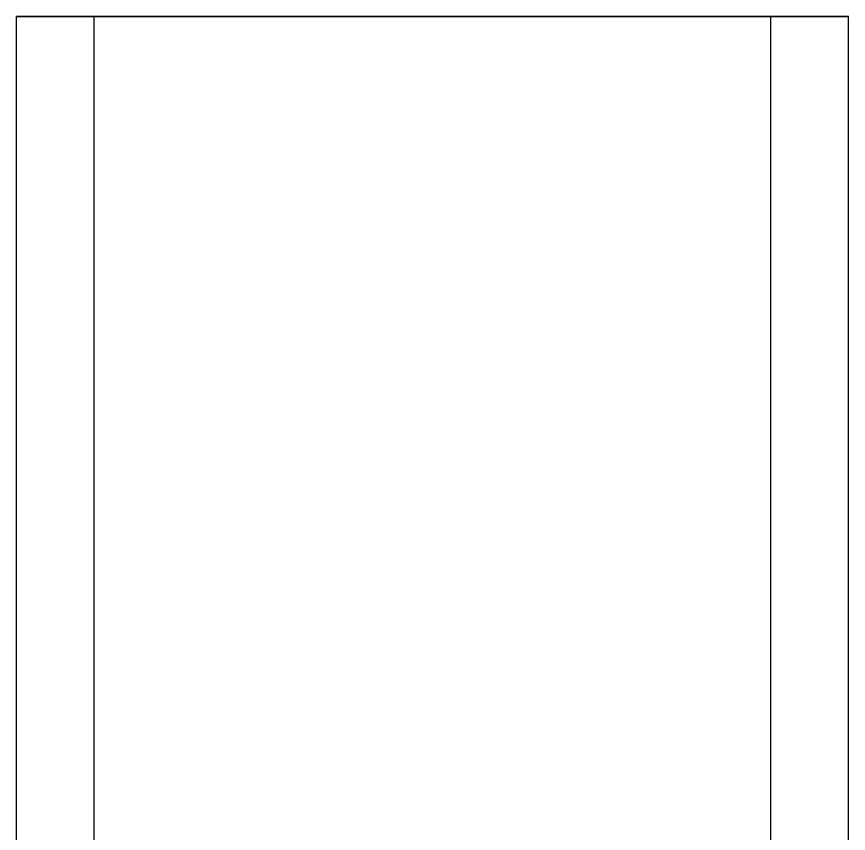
# Model space of a CAD drawing. Header units: millimetres. Extents: x 0 to 262, y -49 to 161.
# Drawn here: x 6 to 15.53, y 60.86 to 70.21 of the extents above; entities that cross this region are included whole.
import ezdxf

# ---------------------------------------------------------------- set-up
doc = ezdxf.new("R2010")
doc.units = ezdxf.units.MM
doc.layers.add('FRONT_HIDDEN', color=8, linetype='CONTINUOUS')
doc.layers.add('FRONT_VISIBLE', color=7, linetype='Continuous')

msp = doc.modelspace()

# ---------------------------------------------------------------- linework, layer by layer
at = {"layer": 'FRONT_HIDDEN'}
for points in [[(15.525, 70.2134), (15.1109, 70.2134), (14.6967, 70.2134), (14.2826, 70.2134), (13.8685, 70.2134), (13.4543, 70.2134), (13.0402, 70.2134), (12.6261, 70.2134), (12.212, 70.2134), (11.7978, 70.2134), (11.3837, 70.2134), (10.9696, 70.2134), (10.5554, 70.2134), (10.1413, 70.2134), (9.7272, 70.2134), (9.313, 70.2134), (8.8989, 70.2134), (8.4848, 70.2134), (8.0707, 70.2134), (7.6565, 70.2134), (7.2424, 70.2134), (6.8283, 70.2134), (6.4141, 70.2134), (6, 70.2134)], [(14.636, 70.2134), (14.2992, 70.2134), (13.9623, 70.2134), (13.6255, 70.2134), (13.2887, 70.2134), (12.9519, 70.2134), (12.615, 70.2134), (12.2782, 70.2134), (11.9414, 70.2134), (11.6046, 70.2134), (11.2677, 70.2134), (10.9309, 70.2134), (10.5941, 70.2134), (10.2573, 70.2134), (9.9204, 70.2134), (9.5836, 70.2134), (9.2468, 70.2134), (8.91, 70.2134), (8.5731, 70.2134), (8.2363, 70.2134), (7.8995, 70.2134), (7.5627, 70.2134), (7.2258, 70.2134), (6.889, 70.2134)], [(6.889, 70.2134), (7.2258, 70.2134), (7.5627, 70.2134), (7.8995, 70.2134), (8.2363, 70.2134), (8.5731, 70.2134), (8.91, 70.2134), (9.2468, 70.2134), (9.5836, 70.2134), (9.9204, 70.2134), (10.2573, 70.2134), (10.5941, 70.2134), (10.9309, 70.2134), (11.2677, 70.2134), (11.6046, 70.2134), (11.9414, 70.2134), (12.2782, 70.2134), (12.615, 70.2134), (12.9519, 70.2134), (13.2887, 70.2134), (13.6255, 70.2134), (13.9623, 70.2134), (14.2992, 70.2134), (14.636, 70.2134)], [(6.889, 60.5943), (6.889, 70.2134)], [(14.636, 60.5034), (14.636, 70.2134)]]:
    msp.add_lwpolyline(points, dxfattribs=at)
at = {"layer": 'FRONT_VISIBLE'}
for points in [[(6, 70.2134), (6.4141, 70.2134), (6.8283, 70.2134), (7.2424, 70.2134), (7.6565, 70.2134), (8.0707, 70.2134), (8.4848, 70.2134), (8.8989, 70.2134), (9.313, 70.2134), (9.7272, 70.2134), (10.1413, 70.2134), (10.5554, 70.2134), (10.9696, 70.2134), (11.3837, 70.2134), (11.7978, 70.2134), (12.212, 70.2134), (12.6261, 70.2134), (13.0402, 70.2134), (13.4543, 70.2134), (13.8685, 70.2134), (14.2826, 70.2134), (14.6967, 70.2134), (15.1109, 70.2134), (15.525, 70.2134)], [(6, 60.6129), (6, 70.2134)], [(15.525, 60.5134), (15.525, 70.2134)]]:
    msp.add_lwpolyline(points, dxfattribs=at)

doc.saveas('drawing.dxf')
